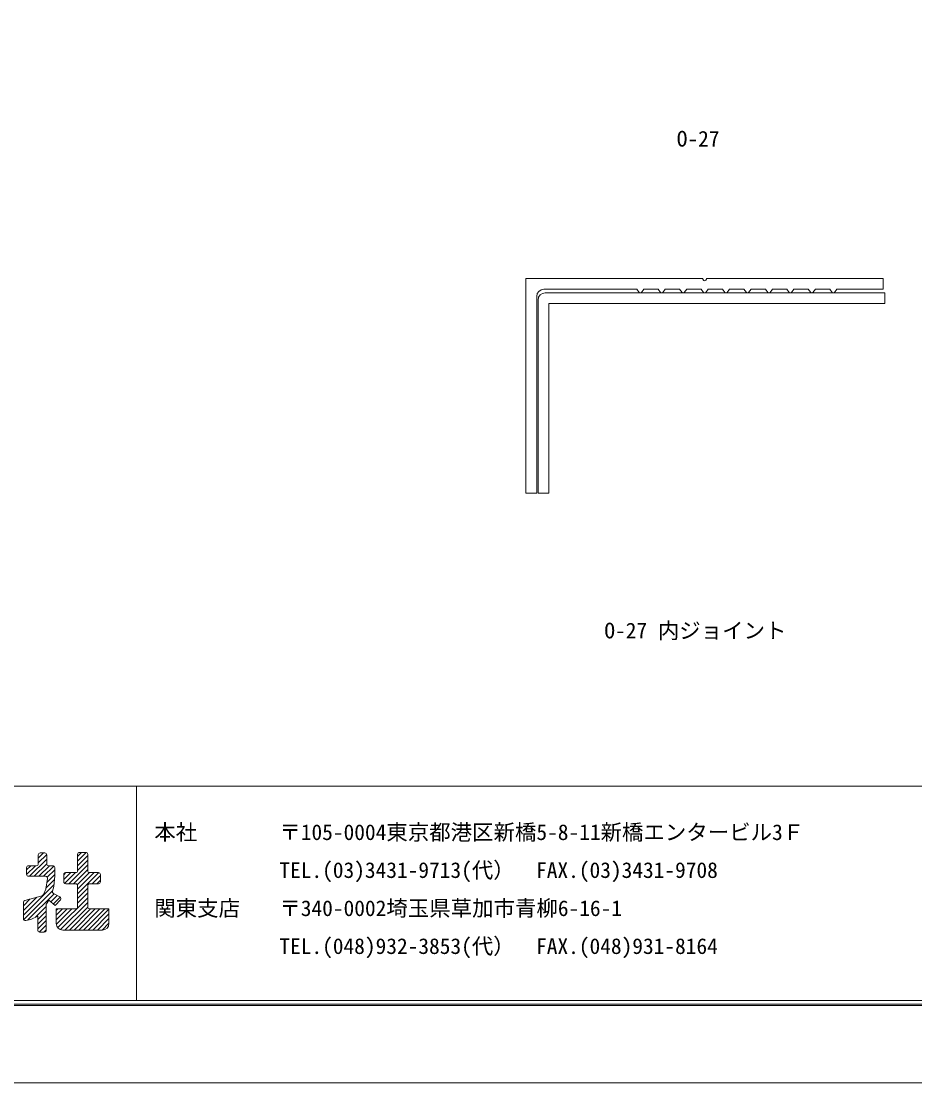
# Model space of a CAD drawing. Units: millimetres on the paper. Extents: x -210 to 210, y -148 to 149.
# Drawn here: x -95.6 to 29.4, y -148.5 to 0 of the extents above; entities that cross this region are included whole.
import ezdxf
from ezdxf.enums import TextEntityAlignment as Align

# ---------------------------------------------------------------- set-up
doc = ezdxf.new("R2010")
doc.units = ezdxf.units.MM
for name, color, linetype, lineweight in [('0-1_1-1図枠', 3, 'Continuous', 18), ('0-3_2-1寸法', 7, 'Continuous', 9), ('0-4_Defpoints', 7, 'Continuous', 9), ('0-6_5-1実寸型', 1, 'Continuous', 18), ('0-8_5-4図補助2', 7, 'Continuous', 9)]:
    doc.layers.add(name, color=color, linetype=linetype, lineweight=lineweight)
doc.layers.add('0-2_1-2図名', color=7, linetype='Continuous')
doc.styles.add('ＭＳ ゴシック', font='')
doc.styles.get('ＭＳ ゴシック').set_extended_font_data('MS Gothic')

msp = doc.modelspace()

# ---------------------------------------------------------------- linework, layer by layer
at = {"layer": '0-1_1-1図枠'}
for p, q in [((-199.498, -106.998), (199.502, -106.998)), ((-79.498, -106.998), (-79.498, -136.998)), ((-199.998, -137.498), (200.002, -137.498)), ((-199.498, -136.998), (199.502, -136.998))]:
    msp.add_line(p, q, dxfattribs=at)
at = {"layer": '0-4_Defpoints'}
msp.add_line((-200.198, -137.698), (200.202, -137.698), dxfattribs=at)
msp.add_line((-200.198, -137.698), (200.202, -137.698), dxfattribs=at)
msp.add_lwpolyline([(-209.998, -148.498), (-209.998, 148.502), (210.002, 148.502), (210.002, -148.498)], close=True, dxfattribs=at)
at = {"layer": '0-6_5-1実寸型'}
for p, q in [((-24.998, -35.998), (-0.298, -35.998)), ((-24.998, -35.998), (-24.998, -65.998)), ((-0.298, -35.998), (-0.167, -36.205)), ((0.302, -35.998), (0.171, -36.205)), ((0.302, -35.998), (25.002, -35.998)), ((25.002, -35.998), (25.002, -37.498)), ((-23.498, -38.498), (-23.498, -65.998)), ((-22.498, -37.498), (-9.498, -37.498)), ((25.202, -37.998), (-22.298, -37.998)), ((-9.498, -37.498), (-9.154, -37.924)), ((-8.498, -37.498), (-8.843, -37.924)), ((-8.498, -37.498), (-6.498, -37.498)), ((-6.498, -37.498), (-6.154, -37.924)), ((-5.498, -37.498), (-5.843, -37.924)), ((-5.498, -37.498), (-3.498, -37.498)), ((-3.498, -37.498), (-3.154, -37.924)), ((-2.498, -37.498), (-2.843, -37.924)), ((-2.498, -37.498), (-0.498, -37.498)), ((-0.498, -37.498), (-0.154, -37.924)), ((0.502, -37.498), (0.157, -37.924)), ((0.502, -37.498), (2.502, -37.498)), ((2.502, -37.498), (2.846, -37.924)), ((3.502, -37.498), (3.157, -37.924)), ((3.502, -37.498), (5.502, -37.498)), ((5.502, -37.498), (5.846, -37.924)), ((6.502, -37.498), (6.157, -37.924)), ((6.502, -37.498), (8.502, -37.498)), ((8.502, -37.498), (8.846, -37.924)), ((9.502, -37.498), (9.157, -37.924)), ((9.502, -37.498), (11.502, -37.498)), ((11.502, -37.498), (11.846, -37.924)), ((12.502, -37.498), (12.157, -37.924)), ((12.502, -37.498), (14.502, -37.498)), ((14.502, -37.498), (14.846, -37.924)), ((15.502, -37.498), (15.157, -37.924)), ((15.502, -37.498), (17.502, -37.498)), ((17.502, -37.498), (17.846, -37.924)), ((18.502, -37.498), (18.157, -37.924)), ((18.502, -37.498), (25.002, -37.498)), ((25.202, -39.498), (25.202, -37.998)), ((-23.298, -65.998), (-23.298, -38.998)), ((25.202, -39.498), (-21.798, -39.498)), ((-21.798, -65.998), (-21.798, -39.498)), ((-24.998, -65.998), (-23.498, -65.998)), ((-21.798, -65.998), (-23.298, -65.998))]:
    msp.add_line(p, q, dxfattribs=at)
for centre, radius, start, end in [((0.002, -36.098), 0.2, 212.33353, 327.66647), ((-22.498, -38.498), 1, 90, 180), ((-22.298, -38.998), 1, 90, 180), ((-8.998, -37.798), 0.2, 218.97666, 321.02334), ((-5.998, -37.798), 0.2, 218.97666, 321.02334), ((-2.998, -37.798), 0.2, 218.97666, 321.02334), ((0.002, -37.798), 0.2, 218.97666, 321.02334), ((3.002, -37.798), 0.2, 218.97666, 321.02334), ((6.002, -37.798), 0.2, 218.97666, 321.02334), ((9.002, -37.798), 0.2, 218.97666, 321.02334), ((12.002, -37.798), 0.2, 218.97666, 321.02334), ((15.002, -37.798), 0.2, 218.97666, 321.02334), ((18.002, -37.798), 0.2, 218.97666, 321.02334)]:
    msp.add_arc(centre, radius, start, end, dxfattribs=at)
at = {"layer": '0-8_5-4図補助2'}
for p, q in [((-94.45, -119.619), (-92.043, -117.212)), ((-93.233, -117.094), (-92.487, -116.348)), ((-93.233, -117.748), (-92.049, -116.564)), ((-93.233, -116.622), (-93.233, -117.858)), ((-92.316, -116.348), (-92.959, -116.348)), ((-92.043, -117.858), (-92.043, -116.622)), ((-87.728, -116.822), (-87.179, -116.274)), ((-87.728, -117.476), (-86.531, -116.28)), ((-87.728, -116.547), (-87.728, -118.825)), ((-87.728, -118.13), (-86.314, -116.717)), ((-86.588, -116.274), (-87.454, -116.274)), ((-86.314, -118.825), (-86.314, -116.547)), ((-94.87, -118.73), (-94.271, -118.132)), ((-94.87, -118.406), (-94.87, -119.345)), ((-94.867, -119.382), (-93.617, -118.132)), ((-93.507, -118.132), (-94.596, -118.132)), ((-93.795, -119.619), (-92.042, -117.866)), ((-93.141, -119.619), (-91.654, -118.132)), ((-92.487, -119.619), (-91.047, -118.179)), ((-91.969, -119.755), (-90.927, -118.713)), ((-91.201, -118.132), (-91.769, -118.132)), ((-88.949, -120.66), (-86.314, -118.025)), ((-88.294, -120.66), (-86.314, -118.679)), ((-87.728, -118.785), (-86.314, -117.371)), ((-94.596, -119.619), (-92.206, -119.619)), ((-92.167, -121.261), (-90.98, -120.074)), ((-92.029, -120.469), (-90.927, -119.367)), ((-91.075, -121.031), (-90.927, -119.544)), ((-89.662, -120.065), (-88.696, -119.098)), ((-89.662, -119.41), (-89.35, -119.098)), ((-89.662, -119.372), (-89.662, -120.386)), ((-89.55, -120.607), (-88.042, -119.098)), ((-88.002, -119.098), (-89.388, -119.098)), ((-87.769, -120.788), (-86.077, -119.096)), ((-87.728, -121.401), (-85.425, -119.098)), ((-87.728, -122.055), (-84.773, -119.1)), ((-84.803, -119.098), (-86.04, -119.098)), ((-85.678, -120.66), (-84.529, -119.511)), ((-85.024, -120.66), (-84.529, -120.165)), ((-84.529, -120.386), (-84.529, -119.372)), ((-95.316, -125.064), (-91.052, -120.801)), ((-95.271, -125.674), (-91.225, -121.627)), ((-91.075, -121.031), (-91.246, -121.715)), ((-89.388, -120.66), (-88.002, -120.66)), ((-87.728, -120.933), (-87.728, -123.88)), ((-87.728, -122.71), (-86.314, -121.296)), ((-86.314, -123.88), (-86.314, -120.933)), ((-86.04, -120.66), (-84.803, -120.66)), ((-95.316, -124.41), (-93.446, -122.54)), ((-95.316, -123.756), (-94.342, -122.782)), ((-95.316, -123.25), (-95.316, -125.525)), ((-94.668, -125.724), (-91.015, -122.072)), ((-92.066, -123.447), (-91.731, -122.975)), ((-91.477, -123.188), (-90.587, -122.298)), ((-91.12, -123.485), (-90.161, -122.526)), ((-91.108, -122.023), (-90.202, -122.5)), ((-90.499, -126.789), (-86.314, -122.604)), ((-87.728, -123.364), (-86.314, -121.95)), ((-93.634, -125.345), (-92.117, -123.828)), ((-93.307, -125.672), (-92.117, -124.482)), ((-92.117, -127.15), (-92.117, -123.606)), ((-90.703, -125.685), (-89.172, -124.153)), ((-90.703, -125.031), (-89.826, -124.153)), ((-90.703, -124.377), (-90.48, -124.153)), ((-90.696, -126.332), (-88.518, -124.153)), ((-90.121, -127.065), (-86.314, -123.259)), ((-89.529, -127.127), (-86.312, -123.911)), ((-88.874, -127.127), (-85.901, -124.153)), ((-88.22, -127.127), (-85.247, -124.153)), ((-87.566, -127.127), (-84.593, -124.153)), ((-86.912, -127.127), (-83.938, -124.153)), ((-86.258, -127.127), (-83.339, -124.208)), ((-93.307, -126.327), (-92.117, -125.136)), ((-93.307, -126.981), (-92.117, -125.79)), ((-85.604, -127.127), (-83.339, -124.862)), ((-84.949, -127.127), (-83.339, -125.516)), ((-84.295, -127.127), (-83.339, -126.17)), ((-93.091, -127.418), (-92.117, -126.445)), ((-93.033, -127.424), (-92.391, -127.424)), ((-92.443, -127.424), (-92.117, -127.099)), ((-89.791, -127.127), (-84.251, -127.127))]:
    msp.add_line(p, q, dxfattribs=at)
for points in [[(-90.934, -119.619), (-90.927, -119.619), (-90.927, -118.406)], [(-92.512, -122.172), (-92.191, -121.403), (-91.937, -119.94)], [(-95.112, -122.985), (-93.902, -122.667), (-92.692, -122.331)], [(-90.129, -122.929), (-90.852, -123.707), (-91.731, -122.975)], [(-88.002, -124.153), (-90.703, -124.153), (-90.703, -126.214)], [(-83.339, -126.214), (-83.339, -124.153), (-86.04, -124.153)], [(-94.985, -125.792), (-94.274, -125.64), (-93.307, -125.194), (-93.307, -127.15)]]:
    msp.add_lwpolyline(points, dxfattribs=at)
for centre, radius, start, end in [((-92.959, -116.622), 0.274, 90, 180), ((-92.316, -116.622), 0.274, 0, 90), ((-87.454, -116.547), 0.274, 90, 180), ((-86.588, -116.547), 0.274, 0, 90), ((-94.596, -118.406), 0.274, 90, 180), ((-93.507, -117.858), 0.274, 270, 0), ((-91.769, -117.858), 0.274, 180, 270), ((-91.201, -118.406), 0.274, 0, 90), ((-94.596, -119.345), 0.274, 180, 270), ((-92.206, -119.893), 0.274, 350.12702, 90), ((-89.388, -119.372), 0.274, 90, 180), ((-88.002, -118.825), 0.274, 270, 0), ((-86.04, -118.825), 0.274, 180, 270), ((-84.803, -119.372), 0.274, 0, 90), ((-90.981, -121.781), 0.274, 165.95378, 242.25895), ((-89.388, -120.386), 0.274, 180, 270), ((-88.002, -120.933), 0.274, 0, 90), ((-86.04, -120.933), 0.274, 90, 180), ((-84.803, -120.386), 0.274, 270, 0), ((-95.042, -123.25), 0.274, 104.73314, 180), ((-92.765, -122.067), 0.274, 285.51317, 337.36507), ((-90.329, -122.742), 0.274, 317.09995, 62.25895), ((-91.843, -123.606), 0.274, 144.61752, 180), ((-88.002, -123.88), 0.274, 270, 0), ((-86.04, -123.88), 0.274, 180, 270), ((-95.042, -125.525), 0.274, 180, 282.08606), ((-89.791, -126.214), 0.913, 180, 270), ((-84.251, -126.214), 0.913, 270, 0), ((-93.033, -127.15), 0.274, 180, 270), ((-92.391, -127.15), 0.274, 270, 0)]:
    msp.add_arc(centre, radius, start, end, dxfattribs=at)

# ---------------------------------------------------------------- texts
at = {"layer": '0-2_1-2図名', "style": 'ＭＳ ゴシック'}
for s, p in [('本社', (-76.998, -115.202)), ('〒105-0004東京都港区新橋5-8-11新橋エンタービル3Ｆ', (-59.498, -115.202)), ('TEL.(03)3431-9713(代）  FAX.(03)3431-9708', (-59.498, -120.506)), ('関東支店', (-76.998, -125.838)), ('〒340-0002埼玉県草加市青柳6-16-1', (-59.498, -125.838)), ('TEL.(048)932-3853(代）  FAX.(048)931-8164', (-59.498, -131.141))]:
    msp.add_text(s, height=2.199, dxfattribs=at).set_placement(p, align=Align.BOTTOM_LEFT)
at = {"layer": '0-3_2-1寸法', "style": 'ＭＳ ゴシック'}
for s, p in [('O-27', (-3.897, -18.198)), ('O-27 内ジョイント', (-14.029, -86.998))]:
    msp.add_text(s, height=2.199, dxfattribs=at).set_placement(p, align=Align.BOTTOM_LEFT)

doc.saveas('drawing.dxf')
